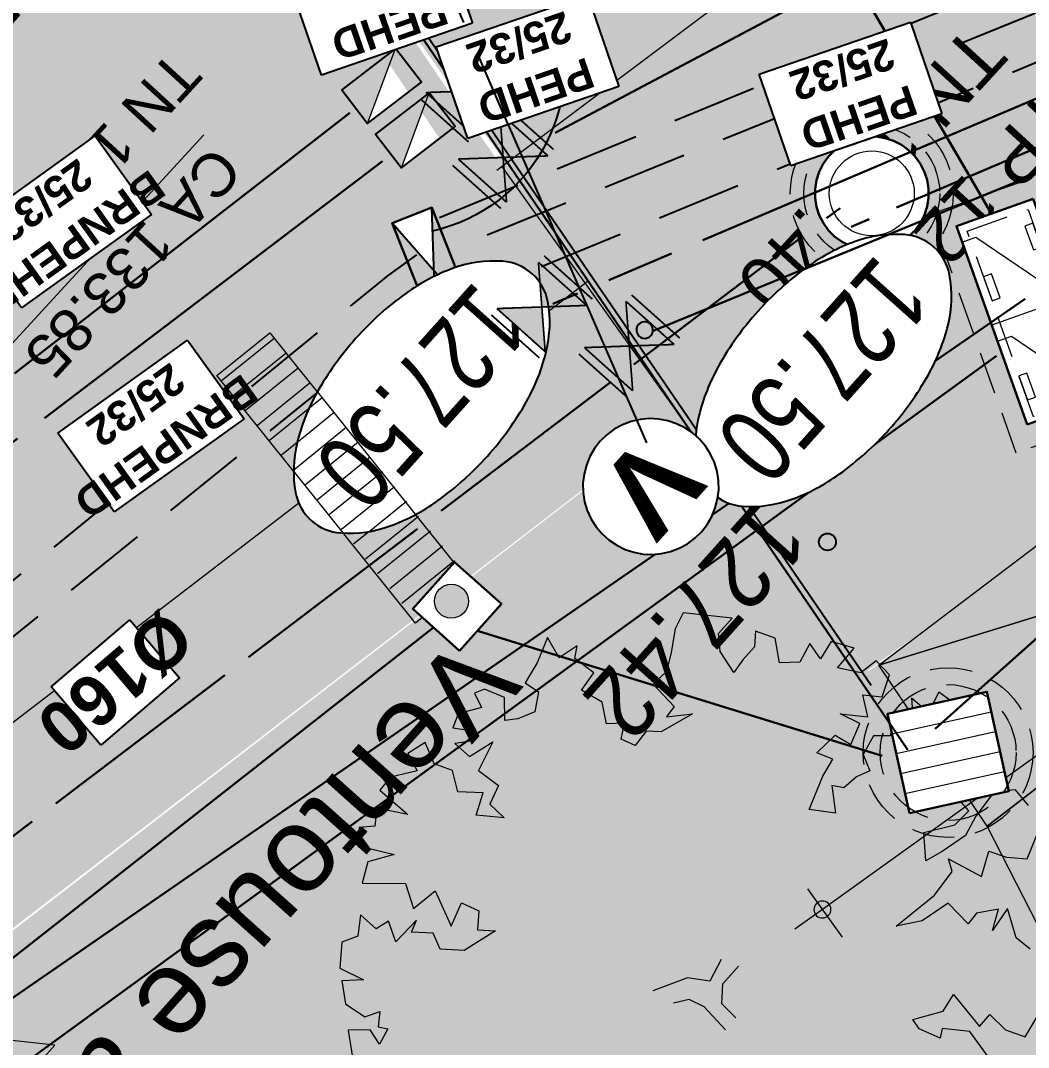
# Model space of a CAD drawing. Header units: metres. Extents: x -2858 to 512, y -1995 to 1252.
# Drawn here: x -428.68 to -422.74, y -165.99 to -159.94 of the extents above; entities that cross this region are included whole.
import ezdxf
from ezdxf.enums import TextEntityAlignment as Align
from ezdxf.lldxf.tags import DXFTag

# ---------------------------------------------------------------- set-up
doc = ezdxf.new("R2010")
doc.units = ezdxf.units.M
doc.header["$PDMODE"] = 33
doc.header["$PDSIZE"] = 0.1
for name, pattern in [('AEP-2', [3.9, 2.5, -0.2, 0.4, -0.2, 0.4, -0.2]), ('AEP-3', [3.3, 2.5, -0.2, 0.4, -0.2]), ('CACHE', [0.375, 0.25, -0.125]), ('CACHEX1', [0.375, 0.25, -0.125]), ('CACHEX2', [0.75, 0.5, -0.25]), ('EU-160', [1.425, 1.25, -0.175]), ('EU-200', [2.85, 2.5, -0.35])]:
    doc.linetypes.add(name, pattern=pattern)
doc.layers.add('03-HCH-15x30-0 à 10cm', color=7, linetype='Continuous', lineweight=0, true_color=0xb3ffff)
doc.layers.add('03-HCH-15x40-10cm', color=7, linetype='Continuous', lineweight=0, true_color=0xb196e4)
for name, color, linetype in [('04-NIV-COT', 1, 'Continuous'), ('06-EU-TXT', 24, 'Continuous'), ('07-AEP-CFR', 94, 'Continuous'), ('07-AEP-RES', 94, 'AEP-2'), ('07-AEP-TXT', 94, 'Continuous'), ('0801 RES AEP EQUIPMT', 5, 'Continuous'), ('09-BT-4X35+TPC75', 1, 'CACHEX2'), ('09-BT-CFR', 1, 'Continuous'), ('09-BT-RES', 1, 'BT3X150'), ('Calque commun', 7, 'Continuous'), ('Calque14', 7, 'Continuous'), ('Calque15', 7, 'Continuous'), ('Textes', 7, 'Continuous')]:
    doc.layers.add(name, color=color, linetype=linetype)
for name, color, linetype, lineweight in [('04-NIV-MSQ', 255, 'Continuous', 0), ('05.1-EP-RGD', 5, 'Continuous', 30), ('05.1-EP-U300', 5, 'Continuous', 30), ('05.2-EP-400PVC', 5, 'Continuous', 30), ('05.2-EP-RGD', 5, 'Continuous', 30), ('06-EU-160PVC', 24, 'EU-160', 30), ('06-EU-200PVC', 24, 'EU-200', 30), ('06-EU-RGD', 24, 'Continuous', 30), ('07-AEP-BRT', 94, 'AEP-3', 30), ('11-TEL-PVC45X3', 6, 'Continuous', 30), ('11-TEL-RGD', 6, 'Continuous', 30)]:
    doc.layers.add(name, color=color, linetype=linetype, lineweight=lineweight)
for name, color, linetype, lineweight, plot in [('05.2-EP-PAR', 5, 'CACHE', 0, False), ('06-EU-PAR', 24, 'CACHE', 0, False), ('11-TEL-PAR', 6, 'CACHEX1', 0, False)]:
    doc.layers.add(name, color=color, linetype=linetype, lineweight=lineweight, plot=plot)
doc.styles.add('ARIAL', font='arial.ttf')
doc.styles.add('ARIAL GRAS', font='arialbd.ttf')
doc.styles.add('Arial12', font='arial.ttf', dxfattribs={"width": 0.9, "height": 0.41584})
doc.styles.add('Arial18', font='arial.ttf', dxfattribs={"height": 0.309252})
doc.styles.add('Arial19', font='arial.ttf', dxfattribs={"height": 0.471918})
doc.styles.add('Arial9', font='arial.ttf', dxfattribs={"height": 0.316674})
doc.linetypes.add('BT3X150', pattern='A,1.5,-0.05,[133,ltypeshp.shx,S=0.05,R=0,X=-0.05,Y=0],-0.05,1.5,-0.15,0.4,-0.15,0.4,-0.15', length=4.35)
tags = doc.linetypes.add('DOT2', pattern=[0.125, 0, -0.125]).pattern_tags.tags
tags[6:7] = [DXFTag(74, 4), DXFTag(75, 0), DXFTag(340, '0'), DXFTag(46, 1.0), DXFTag(50, 0.0), DXFTag(44, 0.0), DXFTag(45, 0.0)]
tags[4:5] = [DXFTag(74, 4), DXFTag(75, 0), DXFTag(340, '0'), DXFTag(46, 1.0), DXFTag(50, 0.0), DXFTag(44, 0.0), DXFTag(45, 0.0)]
tags = doc.linetypes.add('HIDDEN2', pattern=[0.1875, 0.125, -0.0625]).pattern_tags.tags
tags[6:7] = [DXFTag(74, 4), DXFTag(75, 0), DXFTag(340, '0'), DXFTag(46, 1.0), DXFTag(50, 0.0), DXFTag(44, 0.0), DXFTag(45, 0.0)]
tags[4:5] = [DXFTag(74, 4), DXFTag(75, 0), DXFTag(340, '0'), DXFTag(46, 1.0), DXFTag(50, 0.0), DXFTag(44, 0.0), DXFTag(45, 0.0)]

# ---------------------------------------------------------------- blocks, each defined once
blk = doc.blocks.new('EP-RAG800')
at = {"color": 255, "lineweight": 0}
blk.add_wipeout([(-0.3, 0.3), (0.3, 0.3), (0.3, -0.3), (-0.3, -0.3)], dxfattribs=at)
blk.add_lwpolyline([(-0.3, 0.3), (0.3, 0.3), (0.3, -0.3), (-0.3, -0.3)], close=True)
at = {"lineweight": 9, "flags": 128}
for points in [[(-0.18, 0.3), (-0.18, -0.3)], [(-0.06, 0.3), (-0.06, -0.3)], [(0.06, 0.3), (0.06, -0.3)], [(0.18, 0.3), (0.18, -0.3)]]:
    blk.add_lwpolyline(points, dxfattribs=at)
at = {"layer": '05.2-EP-PAR'}
for radius in [0.5, 0.4]:
    blk.add_circle((0, 0), radius, dxfattribs=at)
blk = doc.blocks.new('EU-RG800')
at = {"color": 255, "lineweight": 0}
blk.add_wipeout([(0, 0.335), (-0.0524, 0.3309), (-0.1035, 0.3186), (-0.1521, 0.2985), (-0.1969, 0.271), (-0.2369, 0.2369), (-0.271, 0.1969), (-0.2985, 0.1521), (-0.3186, 0.1035), (-0.3309, 0.0524), (-0.335, 0), (-0.3309, -0.0524), (-0.3186, -0.1035), (-0.2985, -0.1521), (-0.271, -0.1969), (-0.2369, -0.2369), (-0.1969, -0.271), (-0.1521, -0.2985), (-0.1035, -0.3186), (-0.0524, -0.3309), (0, -0.335), (0.0524, -0.3309), (0.1035, -0.3186), (0.1521, -0.2985), (0.1969, -0.271), (0.2369, -0.2369), (0.271, -0.1969), (0.2985, -0.1521), (0.3186, -0.1035), (0.3309, -0.0524), (0.335, 0), (0.3309, 0.0524), (0.3186, 0.1035), (0.2985, 0.1521), (0.271, 0.1969), (0.2369, 0.2369), (0.1969, 0.271), (0.1521, 0.2985), (0.1035, 0.3186), (0.0524, 0.3309)], dxfattribs=at)
at = {"flags": 128}
blk.add_lwpolyline([(-0.1969, -0.271), (-0.1521, -0.2985), (-0.1035, -0.3186), (-0.0524, -0.3309), (0, -0.335), (0.0524, -0.3309), (0.1035, -0.3186), (0.1521, -0.2985), (0.1969, -0.271), (0.2369, -0.2369), (0.271, -0.1969), (0.2985, -0.1521), (0.3186, -0.1035), (0.3309, -0.0524), (0.335, 0), (0.3309, 0.0524), (0.3186, 0.1035), (0.2985, 0.1521), (0.271, 0.1969), (0.2369, 0.2369), (0.1969, 0.271), (0.1521, 0.2985), (0.1035, 0.3186), (0.0524, 0.3309), (0, 0.335), (-0.0524, 0.3309), (-0.1035, 0.3186), (-0.1521, 0.2985), (-0.1969, 0.271), (-0.2369, 0.2369), (-0.271, 0.1969), (-0.2985, 0.1521), (-0.3186, 0.1035), (-0.3309, 0.0524), (-0.335, 0), (-0.3309, -0.0524), (-0.3186, -0.1035), (-0.2985, -0.1521), (-0.271, -0.1969), (-0.2369, -0.2369)], close=True, dxfattribs=at)
at = {"lineweight": 9}
blk.add_circle((0, 0), 0.25, dxfattribs=at)
at = {"layer": '06-EU-PAR'}
for radius in [0.48, 0.4]:
    blk.add_circle((0, 0), radius, dxfattribs=at)
blk = doc.blocks.new('BT-REMBT')
at = {"color": 255, "lineweight": 0}
blk.add_wipeout([(0.05, 0), (0.05, 0.1), (-0.05, 0.1), (-0.05, 0)], dxfattribs=at)
h = blk.add_hatch(color=256)
h.dxf.hatch_style = 1
h.paths.add_polyline_path([(0.05, 0), (0, 0.05), (-0.05, 0)])
h.paths.add_polyline_path([(0, 0.05), (0.05, 0.1), (-0.05, 0.1)])
for points in [[(-0.05, 0.1), (-0.05, 0), (0.05, 0), (0.05, 0.1)], [(0.05, 0.1), (0.05, 0), (-0.05, 0), (-0.05, 0.1)], [(0.05, 0), (0.05, 0.1), (-0.05, 0.1), (-0.05, 0)]]:
    blk.add_lwpolyline(points, close=True)
at = {"flags": 128}
for points in [[(0.05, 0.1), (-0.05, 0)], [(0.05, 0), (-0.05, 0.1)]]:
    blk.add_lwpolyline(points, dxfattribs=at)
blk = doc.blocks.new('COFFRET')
at = {"color": 255, "lineweight": 0}
blk.add_wipeout([(-0.05, 0), (0.05, 0), (0.05, 0.1), (-0.05, 0.1)], dxfattribs=at)
at = {"lineweight": 0}
h = blk.add_hatch(color=256, dxfattribs=at)
h.dxf.hatch_style = 1
h.paths.add_polyline_path([(0.05, 0.1), (-0.05, 0), (0.05, 0)])
blk.add_lwpolyline([(-0.05, 0), (0.05, 0), (0.05, 0.1), (-0.05, 0.1)], close=True)
at = {"lineweight": 0, "flags": 128}
blk.add_lwpolyline([(0.05, 0.1), (-0.05, 0)], dxfattribs=at)
blk = doc.blocks.new('AEP-TE-VANNE')
h = blk.add_hatch(color=83)
h.dxf.hatch_style = 1
h.paths.add_polyline_path([(-0.1831, -0.1907), (-0.1831, 0.1907), (0.1831, -0.1907), (0.1831, 0.1907)])
at = {"color": 83, "linetype": 'ByBlock', "lineweight": -2, "const_width": 0.01}
for points in [[(-0.2331, 0.1907), (-0.2331, -0.1907)], [(0.1831, -0.1907), (-0.1831, 0.1907)], [(-0.1831, -0.1907), (0.1831, 0.1907)], [(-0.1831, -0.1907), (-0.1831, 0.1907)], [(0.1831, -0.1907), (0.1831, 0.1907)], [(0.2331, 0.1907), (0.2331, -0.1907)]]:
    blk.add_lwpolyline(points, dxfattribs=at)
blk = doc.blocks.new('TEL-L2C')
at = {"color": 255}
blk.add_wipeout([(-0.62, 0.24), (0.62, 0.24), (0.62, -0.24), (-0.62, -0.24)], dxfattribs=at)
blk.add_lwpolyline([(-0.62, 0.24), (0.62, 0.24), (0.62, -0.24), (-0.62, -0.24)], close=True)
at = {"lineweight": 9, "flags": 128}
for points in [[(-0.52, -0.24), (-0.52, -0.1535), (-0.1, 0.1535), (-0.1, 0.24)], [(0, 0.24), (0, -0.24)], [(0.1, -0.24), (0.1, -0.1535), (0.52, 0.1535), (0.52, 0.24)]]:
    blk.add_lwpolyline(points, dxfattribs=at)
at = {"lineweight": 9}
for points in [[(-0.485, 0.19), (-0.485, 0.14), (-0.335, 0.14), (-0.335, 0.19)], [(0.135, 0.19), (0.135, 0.14), (0.285, 0.14), (0.285, 0.19)], [(-0.135, -0.19), (-0.135, -0.14), (-0.285, -0.14), (-0.285, -0.19)], [(0.485, -0.19), (0.485, -0.14), (0.335, -0.14), (0.335, -0.19)]]:
    blk.add_lwpolyline(points, close=True, dxfattribs=at)
at = {"layer": '11-TEL-PAR'}
for points in [[(-0.7375, 0.3575), (0.7575, 0.3575), (0.7575, -0.3575), (-0.7375, -0.3575)], [(-0.57, 0.19), (0.59, 0.19), (0.59, -0.19), (-0.57, -0.19)]]:
    blk.add_lwpolyline(points, close=True, dxfattribs=at)
blk = doc.blocks.new('NIV-HG')
h = blk.add_hatch(color=256)
edge = h.paths.add_edge_path()
edge.add_arc((0.1, -0.1), 0.0187, 180, 360)
edge.add_arc((0.1, -0.1), 0.0187, 0, 180)
blk.add_lwpolyline([(0.0812, -0.1, 1), (0.1187, -0.1, 1)], format="xyb", close=True)
at = {"layer": '04-NIV-MSQ', "flags": 128}
blk.add_lwpolyline([(0.175, -0.375), (0.1811, -0.3387), (0.1985, -0.3063), (0.2379, -0.2654), (0.2848, -0.2336), (0.3404, -0.2087), (0.3988, -0.1915), (0.4739, -0.1791), (0.55, -0.175), (0.6261, -0.1791), (0.7012, -0.1915), (0.7596, -0.2087), (0.8152, -0.2336), (0.8621, -0.2654), (0.9015, -0.3063), (0.9189, -0.3387), (0.925, -0.375), (0.9189, -0.4113), (0.9015, -0.4437), (0.8621, -0.4846), (0.8152, -0.5164), (0.7596, -0.5413), (0.7012, -0.5585), (0.6261, -0.5709), (0.55, -0.575), (0.4739, -0.5709), (0.3988, -0.5585), (0.3404, -0.5413), (0.2848, -0.5164), (0.2379, -0.4846), (0.1985, -0.4437), (0.1811, -0.4113)], close=True, dxfattribs=at)
blk.add_wipeout([(0.175, -0.375), (0.1811, -0.3387), (0.1985, -0.3063), (0.2379, -0.2654), (0.2848, -0.2336), (0.3404, -0.2087), (0.3988, -0.1915), (0.4739, -0.1791), (0.55, -0.175), (0.6261, -0.1791), (0.7012, -0.1915), (0.7596, -0.2087), (0.8152, -0.2336), (0.8621, -0.2654), (0.9015, -0.3063), (0.9189, -0.3387), (0.925, -0.375), (0.9189, -0.4113), (0.9015, -0.4437), (0.8621, -0.4846), (0.8152, -0.5164), (0.7596, -0.5413), (0.7012, -0.5585), (0.6261, -0.5709), (0.55, -0.575), (0.4739, -0.5709), (0.3988, -0.5585), (0.3404, -0.5413), (0.2848, -0.5164), (0.2379, -0.4846), (0.1985, -0.4437), (0.1811, -0.4113)]).dxf.layer = '04-NIV-MSQ'
blk.add_lwpolyline([(0.175, -0.375, 0.166601), (0.1985, -0.4437, 0.105514), (0.2848, -0.5164, 0.068239), (0.3988, -0.5585, 0.054409), (0.55, -0.575, 0.054409), (0.7012, -0.5585, 0.068239), (0.8152, -0.5164, 0.105514), (0.9015, -0.4437, 0.166601), (0.925, -0.375, 0.166601), (0.9015, -0.3063, 0.105514), (0.8152, -0.2336, 0.068239), (0.7012, -0.1915, 0.054409), (0.55, -0.175, 0.054409), (0.3988, -0.1915, 0.068239), (0.2848, -0.2336, 0.105514), (0.1985, -0.3063, 0.166601)], format="xyb", close=True)
at = {"style": 'ARIAL', "width": 0.75}
blk.add_attdef('COTE', text='', height=0.175, dxfattribs=at).set_placement((0.55, -0.375), align=Align.MIDDLE_CENTER)
blk = doc.blocks.new('PointTopo_SPE')
at = {"layer": 'Calque commun', "color": 1, "linetype": 'ByBlock', "lineweight": -2}
blk.add_point((0, 0), dxfattribs=at)
blk = doc.blocks.new('geometrebondepartleger')
at = {"layer": 'Calque14', "color": 0, "linetype": 'ByBlock', "lineweight": -2}
blk.add_blockref('PointTopo_SPE', (121.9932, 131.0139, 206.4174), dxfattribs=at)
at = {"layer": 'Calque15', "color": 1, "linetype": 'ByBlock', "lineweight": -2, "style": 'Arial12', "width": 0.9}
for s, p in [('127.42', (122.0532, 130.9539, 206.4174)), ('127.22', (122.2426, 125.4033, 206.2247))]:
    blk.add_text(s, height=0.41584, dxfattribs=at).set_placement(p, align=Align.TOP_LEFT)
blk = doc.blocks.new('arb5')
at = {"layer": 'Calque commun', "color": 0, "linetype": 'ByBlock', "lineweight": -2}
for p, q in [((0.3053, 0.998), (0.2627, 0.9893)), ((0.3177, 0.9683), (0.3053, 0.998)), ((0.3682, 0.9845), (0.3568, 0.9295)), ((0.3166, 0.9348), (0.3177, 0.9683)), ((0.3411, 0.9355), (0.3166, 0.9348)), ((0.3318, 0.8725), (0.3411, 0.9355)), ((0.3568, 0.9295), (0.3821, 0.8949)), ((0.2001, 0.9121), (0.2019, 0.8845)), ((0.3821, 0.8949), (0.3951, 0.9027)), ((0.3951, 0.9027), (0.4067, 0.8691)), ((0.2019, 0.8845), (0.1776, 0.8442)), ((0.3614, 0.8782), (0.3318, 0.8725)), ((0.4026, 0.8522), (0.3614, 0.8782)), ((0.4067, 0.8691), (0.4026, 0.8522)), ((0.1776, 0.8442), (0.2182, 0.8498)), ((0.2182, 0.8498), (0.1877, 0.8343)), ((0.1877, 0.8343), (0.2151, 0.8135)), ((0.1005, 0.8144), (0.0531, 0.7971)), ((0.12, 0.7895), (0.1005, 0.8144)), ((0.2151, 0.8135), (0.2357, 0.8153)), ((0.2357, 0.8153), (0.2333, 0.7708)), ((0.1317, 0.7629), (0.12, 0.7895)), ((0.1684, 0.7812), (0.1317, 0.7629)), ((0.1826, 0.7251), (0.1684, 0.7812)), ((0.2333, 0.7708), (0.2805, 0.7598)), ((0.0382, 0.7606), (0.034, 0.7291)), ((0.2382, 0.7472), (0.1929, 0.7427)), ((0.3139, 0.7358), (0.2382, 0.7472)), ((0.2805, 0.7598), (0.3139, 0.7358)), ((0.1929, 0.7427), (0.1826, 0.7251)), ((0.034, 0.7291), (0.0583, 0.7072)), ((0.1056, 0.7119), (0.1383, 0.7204)), ((0.1383, 0.7204), (0.1805, 0.7102)), ((0.0583, 0.7072), (0.1056, 0.7119)), ((0.1066, 0.6981), (0.1033, 0.6655)), ((0.137, 0.6967), (0.1066, 0.6981)), ((0.2083, 0.7012), (0.1782, 0.6699)), ((0.1805, 0.7102), (0.2083, 0.7012)), ((0.1782, 0.6699), (0.137, 0.6967)), ((0.075, 0.6815), (0.0905, 0.6538)), ((0.1033, 0.6655), (0.075, 0.6815)), ((0.0058, 0.6516), (0.0312, 0.6306)), ((0.044, 0.6493), (0.0058, 0.6516)), ((0.058, 0.6658), (0.044, 0.6493)), ((0.0905, 0.6538), (0.058, 0.6658)), ((0.5851, 0.6489), (0.584, 0.6182)), ((0.6099, 0.6496), (0.6055, 0.6015)), ((0.0312, 0.6306), (0.0034, 0.6052)), ((0.0034, 0.6052), (0.019, 0.5854)), ((0.584, 0.6182), (0.5602, 0.5987)), ((0.5602, 0.5987), (0.5236, 0.5982)), ((0.6055, 0.6015), (0.6132, 0.5766)), ((0.019, 0.5854), (0, 0.565)), ((0.5344, 0.5714), (0.5707, 0.5809)), ((0.5707, 0.5809), (0.5902, 0.5523)), ((0.6132, 0.5766), (0.6337, 0.5627)), ((0, 0.565), (0.0029, 0.5402)), ((0.0029, 0.5402), (0.0365, 0.5498)), ((0.0365, 0.5498), (0.0382, 0.5151)), ((0.0382, 0.5151), (0.062, 0.5408)), ((0.062, 0.5408), (0.0756, 0.5159)), ((0.1525, 0.5193), (0.1645, 0.5439)), ((0.1645, 0.5439), (0.1853, 0.5348)), ((0.2206, 0.5156), (0.2484, 0.5492)), ((0.2484, 0.5492), (0.2718, 0.5152)), ((0.5902, 0.5523), (0.6138, 0.5403)), ((0.6138, 0.5403), (0.6412, 0.5263)), ((0.0756, 0.5159), (0.1033, 0.5306)), ((0.1033, 0.5306), (0.1209, 0.5116)), ((0.1853, 0.5348), (0.2109, 0.5317)), ((0.2109, 0.5317), (0.2206, 0.5156)), ((0.1209, 0.5116), (0.1525, 0.5193)), ((0.2718, 0.5152), (0.2193, 0.4959)), ((0.1543, 0.4945), (0.1207, 0.4829)), ((0.1599, 0.4668), (0.1543, 0.4945)), ((0.2193, 0.4959), (0.1897, 0.4894)), ((0.0674, 0.4805), (0.0347, 0.4659)), ((0.085, 0.4567), (0.0674, 0.4805)), ((0.1049, 0.485), (0.085, 0.4567)), ((0.1303, 0.4505), (0.1049, 0.485)), ((0.1207, 0.4829), (0.1303, 0.4505)), ((0.1897, 0.4894), (0.1993, 0.4646)), ((0.0347, 0.4659), (0.0325, 0.4363)), ((0.1993, 0.4646), (0.1599, 0.4668)), ((0.0325, 0.4363), (0.062, 0.4313)), ((0.062, 0.4313), (0.0806, 0.3996)), ((0.0806, 0.3996), (0.0412, 0.398)), ((0.0412, 0.398), (0.0575, 0.3652)), ((0.0575, 0.3652), (0.0882, 0.3709)), ((0.0882, 0.3709), (0.0821, 0.3425)), ((0.0821, 0.3425), (0.1137, 0.351)), ((0.1137, 0.351), (0.136, 0.3283)), ((0.136, 0.3283), (0.1121, 0.2978)), ((0.1121, 0.2978), (0.1248, 0.2681)), ((0.1703, 0.2835), (0.194, 0.2864)), ((0.194, 0.2864), (0.1849, 0.249)), ((0.1248, 0.2681), (0.1435, 0.2829)), ((0.1435, 0.2829), (0.1703, 0.2835)), ((0.2846, 0.2826), (0.3376, 0.2655)), ((0.315, 0.2559), (0.2846, 0.2826)), ((0.737, 0.2848), (0.792, 0.2698)), ((0.7545, 0.263), (0.737, 0.2848)), ((0.792, 0.2698), (0.8154, 0.2409)), ((0.9606, 0.2645), (0.9871, 0.271)), ((0.9871, 0.271), (0.9802, 0.2454)), ((0.2918, 0.2068), (0.2953, 0.2541)), ((0.2953, 0.2541), (0.315, 0.2559)), ((0.3376, 0.2655), (0.3524, 0.2477)), ((0.7316, 0.2446), (0.7545, 0.263)), ((0.9684, 0.2514), (0.9606, 0.2645)), ((1.0036, 0.2208), (1.0303, 0.254)), ((0.1849, 0.249), (0.1659, 0.2284)), ((0.3524, 0.2477), (0.38, 0.2503)), ((0.38, 0.2503), (0.3877, 0.2277)), ((0.7404, 0.217), (0.7316, 0.2446)), ((0.8154, 0.2409), (0.8045, 0.2164)), ((0.9494, 0.237), (0.9684, 0.2514)), ((0.9802, 0.2454), (1.0036, 0.2208)), ((0.1659, 0.2284), (0.1344, 0.2278)), ((0.1344, 0.2278), (0.1792, 0.1663)), ((0.3877, 0.2277), (0.3659, 0.2149)), ((0.7779, 0.2293), (0.7404, 0.217)), ((0.7547, 0.1743), (0.7779, 0.2293)), ((0.971, 0.2258), (0.9494, 0.237)), ((0.9766, 0.1903), (0.971, 0.2258)), ((0.2366, 0.1943), (0.2634, 0.209)), ((0.2634, 0.209), (0.2918, 0.2068)), ((0.3659, 0.2149), (0.3855, 0.1951)), ((0.8045, 0.2164), (0.826, 0.1907)), ((0.206, 0.174), (0.2366, 0.1943)), ((0.3855, 0.1951), (0.3656, 0.1676)), ((0.826, 0.1907), (0.8071, 0.1838)), ((0.9539, 0.162), (0.9766, 0.1903)), ((0.5988, 0.146), (0.599, 0.1767)), ((0.599, 0.1767), (0.6255, 0.1419)), ((0.8071, 0.1838), (0.8535, 0.1826)), ((0.8535, 0.1826), (0.8375, 0.1531)), ((0.9304, 0.1859), (0.9539, 0.162)), ((0.9419, 0.1464), (0.9304, 0.1859)), ((0.1792, 0.1663), (0.206, 0.174)), ((0.3656, 0.1676), (0.3732, 0.1313)), ((0.7971, 0.1681), (0.7547, 0.1743)), ((0.7771, 0.1328), (0.7971, 0.1681)), ((0.5683, 0.1364), (0.5988, 0.146)), ((0.8375, 0.1531), (0.8592, 0.147)), ((0.8592, 0.147), (0.8597, 0.1144)), ((0.9102, 0.1219), (0.9419, 0.1464)), ((0.3732, 0.1313), (0.3405, 0.1276)), ((0.3405, 0.1276), (0.3441, 0.091)), ((0.5719, 0.0981), (0.5683, 0.1364)), ((0.6255, 0.1419), (0.5927, 0.1264)), ((0.8221, 0.0832), (0.7771, 0.1328)), ((0.8597, 0.1144), (0.8866, 0.1339)), ((0.8866, 0.1339), (0.9102, 0.1219)), ((0.5927, 0.1264), (0.6181, 0.0966)), ((0.4201, 0.0844), (0.4467, 0.1011)), ((0.4467, 0.1011), (0.4722, 0.0891)), ((0.5245, 0.0847), (0.5719, 0.0981)), ((0.6181, 0.0966), (0.5993, 0.0683)), ((0.3441, 0.091), (0.3274, 0.0804)), ((0.3274, 0.0804), (0.3597, 0.0722)), ((0.4238, 0.0599), (0.4201, 0.0844)), ((0.4722, 0.0891), (0.4878, 0.076)), ((0.5658, 0.0734), (0.5245, 0.0847)), ((0.7559, 0.0896), (0.7915, 0.0676)), ((0.7842, 0.0381), (0.7559, 0.0896)), ((0.7915, 0.0676), (0.8221, 0.0832)), ((0.3597, 0.0722), (0.3488, 0.0377)), ((0.4878, 0.076), (0.462, 0.0517)), ((0.5664, 0.043), (0.5658, 0.0734)), ((0.5993, 0.0683), (0.6109, 0.0407)), ((0.6958, 0.0636), (0.7211, 0.022)), ((0.6973, 0.0065), (0.6958, 0.0636)), ((0.3488, 0.0377), (0.3883, 0.0523)), ((0.3883, 0.0523), (0.4238, 0.0599)), ((0.462, 0.0517), (0.4736, 0.0201)), ((0.5369, 0.0441), (0.5468, 0.0589)), ((0.5468, 0.0589), (0.5664, 0.043)), ((0.4885, 0.0129), (0.4974, 0.0357)), ((0.4974, 0.0357), (0.5287, 0.0157)), ((0.5505, 0.0243), (0.5369, 0.0441)), ((0.6109, 0.0407), (0.5957, 0.0081)), ((0.7211, 0.022), (0.7437, 0.0385)), ((0.7437, 0.0385), (0.7616, 0.0217)), ((0.7616, 0.0217), (0.7842, 0.0381)), ((0.4736, 0.0201), (0.4885, 0.0129)), ((0.5287, 0.0157), (0.5505, 0.0243)), ((0.6263, 0), (0.6364, 0.0286)), ((0.6364, 0.0286), (0.6717, 0.0047)), ((0.5957, 0.0081), (0.6263, 0)), ((0.6717, 0.0047), (0.6973, 0.0065))]:
    blk.add_line(p, q, dxfattribs=at)
blk = doc.blocks.new('new63')
at = {"layer": 'Calque commun', "color": 1, "linetype": 'Continuous', "lineweight": 9}
blk.add_arc((0, 0), 0.5, 0, 359.99941, dxfattribs=at)
blk = doc.blocks.new('new64')
at = {"layer": 'Calque commun', "color": 1, "linetype": 'Continuous', "lineweight": 9}
blk.add_arc((0, 0), 0.5, 0, 359.99941, dxfattribs=at)
blk = doc.blocks.new('DimLine4375')
at = {"layer": 'Calque commun', "color": 1, "linetype": 'Continuous', "lineweight": 9}
for p, q in [((48.2012, 116.3288), (48.1325, 115.9856)), ((48.1718, 116.1817), (47.9757, 116.221)), ((48.1718, 116.1817), (51.1144, 115.5927)), ((51.1439, 115.7398), (51.0752, 115.3966)), ((51.1144, 115.5927), (51.3106, 115.5535))]:
    blk.add_line(p, q, dxfattribs=at)
at = {"layer": 'Calque commun', "color": 1, "linetype": 'Continuous', "lineweight": 9, "xscale": 0.1000000029599271, "yscale": 0.1000000029599271, "zscale": 0.1000000029599271, "rotation": 348.6805716539651}
for name, p in [('new63', (48.1718, 116.1817)), ('new64', (51.1144, 115.5927))]:
    blk.add_blockref(name, p, dxfattribs=at)
at = {"layer": 'Calque commun', "color": 1, "linetype": 'Continuous', "lineweight": 9, "style": 'Arial18'}
blk.add_text('300', height=0.30925, rotation=348.68058, dxfattribs=at).set_placement((49.6451, 115.897), align=Align.BOTTOM_CENTER)
blk = doc.blocks.new('_12-3')
at = {"layer": 'Calque commun', "color": 1, "linetype": 'HIDDEN2', "lineweight": 18}
mesh = blk.add_polyface(dxfattribs=at)
corners = [(7.1681, 6.5577), (13.8319, 6.5577), (5.8618, 5.1707), (4.5459, 4.2324), (16.4541, 4.2324), (0, 0), (8.7867, 10.0215), (12.5128, 9.0054), (8.4872, 9.0054), (15.1382, 5.1707), (8.9343, 10.8577), (9, 12), (12.0697, 10.882), (1.5732, 3.1031), (2.9527, 3.4981), (18.0473, 3.4981), (19.7874, 3.0867), (21, 0), (7.9717, 7.8224), (13.0283, 7.8224), (0, 3), (12, 12), (21, 3)]
mesh.append_faces([[corners[k] for k in face] for face in [(0, 1, 2), (6, 7, 8), (1, 18, 19), (15, 17, 4), (3, 5, 14)]], dxfattribs={"vtx0": -1, "vtx1": -1, "color": 1})
mesh.append_faces([[corners[k] for k in face] for face in [(3, 4, 5)]], dxfattribs={"vtx0": -1, "vtx1": -1, "vtx2": -1, "color": 1})
mesh.append_faces([[corners[k] for k in face] for face in [(6, 12, 7), (8, 7, 19), (4, 17, 5)]], dxfattribs={"vtx0": -1, "vtx2": -1, "color": 1})
mesh.append_faces([[corners[k] for k in face] for face in [(20, 13, 5), (21, 12, 11), (22, 17, 16)]], dxfattribs={"vtx1": -1, "color": 1})
mesh.append_faces([[corners[k] for k in face] for face in [(1, 9, 2), (10, 11, 12), (13, 14, 5), (15, 16, 17), (18, 8, 19), (0, 18, 1), (9, 4, 2), (3, 2, 4), (6, 10, 12)]], dxfattribs={"vtx1": -1, "vtx2": -1, "color": 1})
blk = doc.blocks.new('new357')
at = {"layer": 'Calque commun', "color": 1, "linetype": 'Continuous', "lineweight": 9}
blk.add_arc((0, 0), 0.5, 0, 359.99941, dxfattribs=at)
blk = doc.blocks.new('new358')
at = {"layer": 'Calque commun', "color": 1, "linetype": 'Continuous', "lineweight": 9}
blk.add_arc((0, 0), 0.5, 0, 359.99941, dxfattribs=at)
blk = doc.blocks.new('DimLine11368')
at = {"layer": 'Calque commun', "color": 1, "linetype": 'Continuous', "lineweight": 9}
for p, q in [((48.4712, 122.0492), (48.5469, 122.3909)), ((48.5037, 122.1956), (48.3084, 122.2389)), ((48.5037, 122.1956), (53.3948, 121.1121)), ((53.3623, 120.9657), (53.438, 121.3074)), ((53.3948, 121.1121), (53.59, 121.0688))]:
    blk.add_line(p, q, dxfattribs=at)
at = {"layer": 'Calque commun', "color": 1, "linetype": 'Continuous', "lineweight": 9, "xscale": 0.1000000047128498, "yscale": 0.1000000047128498, "zscale": 0.1000000047128498, "rotation": 347.5089414621999}
for name, p in [('new357', (48.5037, 122.1956)), ('new358', (53.3948, 121.1121))]:
    blk.add_blockref(name, p, dxfattribs=at)
at = {"layer": 'Calque commun', "color": 1, "linetype": 'Continuous', "lineweight": 9, "style": 'Arial19'}
blk.add_text('501', height=0.30925, rotation=347.50895, dxfattribs=at).set_placement((50.9514, 121.6636), align=Align.BOTTOM_CENTER)
blk = doc.blocks.new('EP-PDC')
at = {"color": 255, "lineweight": 0}
blk.add_wipeout([(0.185, 0.185), (-0.185, 0.185), (-0.185, -0.185), (0.185, -0.185)], dxfattribs=at)
at = {"lineweight": 0}
h = blk.add_hatch(color=256, dxfattribs=at)
h.dxf.hatch_style = 1
edge = h.paths.add_edge_path()
edge.add_arc((0, -0.045), 0.1, 0, 360)
blk.add_lwpolyline([(0.185, 0.185), (-0.185, 0.185), (-0.185, -0.185), (0.185, -0.185)], close=True)
blk.add_circle((0, -0.045), 0.1, dxfattribs=at)
blk = doc.blocks.new('TXT-REPERE')
at = {"color": 254, "lineweight": 0, "true_color": 0xffffc1}
blk.add_wipeout([(0, 0.4), (-0.0545, 0.3963), (-0.1079, 0.3852), (-0.1594, 0.3669), (-0.2078, 0.3418), (-0.2524, 0.3103), (-0.2923, 0.273), (-0.3268, 0.2307), (-0.3552, 0.184), (-0.3769, 0.134), (-0.3916, 0.0814), (-0.3991, 0.0273), (-0.3991, -0.0273), (-0.3916, -0.0814), (-0.3769, -0.134), (-0.3552, -0.184), (-0.3268, -0.2307), (-0.2923, -0.273), (-0.2524, -0.3103), (-0.2078, -0.3418), (-0.1594, -0.3669), (-0.1079, -0.3852), (-0.0545, -0.3963), (0, -0.4), (0.0545, -0.3963), (0.1079, -0.3852), (0.1594, -0.3669), (0.2078, -0.3418), (0.2524, -0.3103), (0.2923, -0.273), (0.3268, -0.2307), (0.3552, -0.184), (0.3769, -0.134), (0.3916, -0.0814), (0.3991, -0.0273), (0.3991, 0.0273), (0.3916, 0.0814), (0.3769, 0.134), (0.3552, 0.184), (0.3268, 0.2307), (0.2923, 0.273), (0.2524, 0.3103), (0.2078, 0.3418), (0.1594, 0.3669), (0.1079, 0.3852), (0.0545, 0.3963)], dxfattribs=at)
at = {"color": 254, "true_color": 0xffffc1, "flags": 128}
blk.add_lwpolyline([(0, 0.4), (-0.0545, 0.3963), (-0.1079, 0.3852), (-0.1594, 0.3669), (-0.2078, 0.3418), (-0.2524, 0.3103), (-0.2923, 0.273), (-0.3268, 0.2307), (-0.3552, 0.184), (-0.3769, 0.134), (-0.3916, 0.0814), (-0.3991, 0.0273), (-0.3991, -0.0273), (-0.3916, -0.0814), (-0.3769, -0.134), (-0.3552, -0.184), (-0.3268, -0.2307), (-0.2923, -0.273), (-0.2524, -0.3103), (-0.2078, -0.3418), (-0.1594, -0.3669), (-0.1079, -0.3852), (-0.0545, -0.3963), (0, -0.4), (0.0545, -0.3963), (0.1079, -0.3852), (0.1594, -0.3669), (0.2078, -0.3418), (0.2524, -0.3103), (0.2923, -0.273), (0.3268, -0.2307), (0.3552, -0.184), (0.3769, -0.134), (0.3916, -0.0814), (0.3991, -0.0273), (0.3991, 0.0273), (0.3916, 0.0814), (0.3769, 0.134), (0.3552, 0.184), (0.3268, 0.2307), (0.2923, 0.273), (0.2524, 0.3103), (0.2078, 0.3418), (0.1594, 0.3669), (0.1079, 0.3852), (0.0545, 0.3963)], close=True, dxfattribs=at)
at = {"color": 254, "true_color": 0xffffc1, "style": 'ARIAL GRAS'}
blk.add_attdef('X', text='', height=0.5, rotation=360, dxfattribs=at).set_placement((0, 0), align=Align.MIDDLE_CENTER)

msp = doc.modelspace()

# ---------------------------------------------------------------- hatches: boundary and pattern name
at = {"layer": 'Calque commun', "linetype": 'HIDDEN2', "lineweight": 9}
h = msp.add_hatch(color=41, dxfattribs=at)
h.paths.add_polyline_path([(-408.9105, -62.4795), (-409.7596, -58.1117), (-409.7893, -58.1171)])
h.paths.add_polyline_path([(-450.7786, -119.3146), (-449.6678, -120.7639), (-448.757, -120.0594), (-448.7772, -120.0997), (-448.7438, -120.0753), (-448.2528, -120.7086), (-451.897, -123.4838), (-452.4958, -122.6849), (-452.5534, -122.7298), (-451.897, -123.4838), (-455.8276, -126.5781), (-460.1355, -129.9122), (-460.7697, -129.0492), (-460.3033, -128.6879), (-461.2551, -127.4332), (-464.3896, -129.8379), (-464.3903, -129.8454), (-463.2564, -131.3016), (-463.2285, -131.3057), (-463.245, -131.3161), (-461.0184, -134.1755), (-460.2371, -133.5702), (-458.396, -132.1437), (-459.0265, -131.33), (-447.9265, -122.7163), (-449.1388, -123.6691), (-449.8682, -125.5974), (-449.2358, -126.6085), (-448.2443, -127.6064), (-447.3508, -128.3646), (-446.4602, -128.8598), (-445.5546, -129.3492), (-443.9465, -129.7845), (-442.9373, -129.852), (-442.1207, -129.8745), (-440.6198, -129.7329), (-440.2381, -128.887), (-438.7155, -129.5126), (-436.659, -125.0954), (-433.5778, -144.4986), (-433.561, -144.4758), (-431.9654, -150.2619), (-431.4121, -152.1974), (-431.817, -152.5063), (-433.5131, -150.408), (-433.8755, -149.9663), (-433.8693, -149.9672), (-437.1613, -145.8945), (-441.7526, -149.4365), (-442.5822, -148.3623), (-444.0089, -149.4549), (-444.5139, -149.848), (-446.2901, -151.167), (-446.2901, -151.167), (-446.29, -151.1669), (-446.2915, -151.1653), (-447.2338, -149.9017), (-442.0165, -145.8595), (-441.0742, -147.123), (-441.0031, -147.0679), (-440.9816, -147.1108), (-444.008, -149.456), (-442.0581, -151.9926), (-438.1341, -148.9528), (-437.4495, -148.3951), (-432.3548, -154.8476), (-430.5497, -153.7774), (-429.6771, -155.3757), (-425.8249, -160.7768), (-438.4842, -170.4805), (-439.1888, -169.5676), (-434.6381, -166.0413), (-435.5592, -164.7617), (-439.8989, -168.0247), (-439.6882, -168.2993), (-440.4257, -168.865), (-440.6418, -168.5833), (-441.5879, -169.2946), (-440.6217, -170.6006), (-440.6378, -170.5764), (-439.8972, -171.5378), (-438.7099, -173.0961), (-440.3145, -174.3179), (-438.6943, -173.1167), (-440.3065, -174.3305), (-436.8272, -178.7864), (-436.8248, -178.784), (-436.826, -178.7865), (-435.5957, -178.8113), (-434.3231, -178.6786), (-432.7245, -178.3249), (-432.0744, -177.9386), (-431.2308, -177.4403), (-432.855, -175.4027), (-431.7706, -174.5384), (-434.2333, -171.4489), (-436.4045, -173.1453), (-437.1957, -172.0687), (-437.2573, -171.99), (-437.3386, -171.9231), (-424.7964, -162.2687), (-423.6714, -163.7983), (-423.7595, -163.8226), (-421.2979, -162.0738), (-421.2978, -162.0701), (-420.4488, -161.474), (-412.4056, -155.5822), (-410.7392, -154.308), (-411.1027, -153.1116), (-411.5596, -151.5921), (-417.8543, -153.576), (-417.0487, -156.3556), (-417.0487, -156.3555), (-417.1326, -155.9674), (-416.9296, -156.6648), (-422.3, -160.5988), (-427.2247, -153.6479), (-427.2085, -153.6369), (-428.725, -150.7554), (-429.3845, -148.3877), (-429.726, -147.1616), (-430.9017, -142.1858), (-432.9877, -129.2655), (-433.7175, -123.7908), (-434.6361, -121.1917), (-436.6055, -116.0031), (-437.3403, -114.3471), (-437.9297, -113.0189), (-440.2323, -104.5178), (-440.1717, -101.7714), (-439.085, -99.2605), (-437.511, -97.5025), (-425.8354, -88.2352), (-425.7416, -88.1732), (-421.5081, -85.7174), (-421.4923, -85.7918), (-421.0181, -87.6487), (-419.82, -87.0265), (-419.9897, -86.3571), (-401.778, -82.1186), (-402.1032, -80.7693), (-415.8972, -84.0425), (-416.666, -80.9278), (-418.8787, -81.5052), (-418.8493, -81.4551), (-418.8788, -81.4627), (-419.37, -79.1746), (-417.2204, -78.6934), (-417.21, -78.7357), (-417.21, -78.7357), (-417.2012, -78.7198), (-417.2131, -78.6886), (-417.1793, -78.6804), (-417.1567, -78.6397), (-417.1974, -78.6489), (-417.5783, -77.1677), (-421.6408, -78.0714), (-420.6899, -82.0267), (-420.6591, -81.9767), (-420.6296, -82.0921), (-422.661, -82.9373), (-424.2923, -83.6882), (-425.2809, -84.2428), (-427.2525, -85.7232), (-427.2525, -85.7232), (-427.2575, -85.7151), (-440.1812, -95.6952), (-442.2129, -98.0964), (-443.3375, -101.2613), (-443.2278, -105.2285), (-445.793, -104.2298), (-449.3902, -101.2078), (-449.4595, -101.1182), (-450.4102, -102.0196), (-450.4102, -102.0197), (-450.3342, -102.1122), (-446.4981, -105.3503), (-443.6994, -106.4399), (-442.9075, -106.6618), (-441.1065, -113.2562), (-438.1553, -120.3886), (-438.9187, -122.0804), (-445.7744, -119.0265), (-447.4172, -116.7458), (-448.2107, -117.3519), (-448.2493, -117.3959)])
h.paths.add_polyline_path([(-437.8925, -174.2954), (-437.8925, -174.2954), (-438.0143, -174.1367), (-436.5263, -172.9866), (-436.4045, -173.1453), (-437.7339, -174.1736), (-435.2932, -177.2808), (-434.1654, -176.4088), (-434.076, -176.3403), (-433.954, -176.4961), (-435.3212, -177.5739), (-435.4469, -177.4177), (-435.4506, -177.4042)], flags=16)
h.paths.add_polyline_path([(-436.671, -125.0201), (-436.6652, -125.0563), (-436.7163, -125.0003)], flags=16)
h.paths.add_polyline_path([(-444.6541, -123.6578), (-443.834, -121.8405), (-443.8011, -121.8553), (-443.7382, -121.7191), (-440.0248, -123.3699), (-440.0952, -123.5259), (-439.6509, -123.7198), (-439.6595, -123.7223), (-440.0952, -123.5259), (-440.9173, -125.3476), (-440.9173, -125.3476), (-441.7471, -127.1865), (-441.8017, -127.3041), (-445.5355, -125.61), (-445.3034, -125.1106)], flags=16)
h.paths.add_polyline_path([(-405.5887, -165.1444), (-405.5155, -165.2463), (-405.4356, -165.0989)])
at = {"layer": 'Calque commun', "linetype": 'Continuous', "lineweight": 9}
h = msp.add_hatch(color=71, dxfattribs=at)
h.paths.add_polyline_path([(-429.4017, -162.0719), (-429.2224, -162.2946), (-434.5052, -166.2666), (-434.6386, -166.0892), (-439.2062, -169.5932), (-438.5016, -170.5061), (-425.8423, -160.8024), (-429.6945, -155.4013), (-430.567, -153.8029), (-432.3722, -154.8731), (-437.4668, -148.4207), (-438.1515, -148.9783), (-438.0533, -149.1044), (-434.1623, -154.1086), (-434.9571, -154.7253)])
h.paths.add_polyline_path([(-430.1944, -159.9859), (-429.6286, -160.7234), (-429.6337, -160.7273), (-429.068, -161.4648), (-429.5234, -161.8142), (-430.0892, -161.0767), (-430.0841, -161.0728), (-430.6498, -160.3353)], flags=16)
h.paths.add_polyline_path([(-431.8715, -152.4555), (-431.4295, -152.223), (-431.9812, -150.2928), (-433.8928, -149.9918)])
msp.add_hatch(color=43, dxfattribs=at).paths.add_polyline_path([(-422.207, -167.9668), (-421.8733, -168.8617), (-422.0862, -170.6413), (-430.8537, -177.2176), (-432.7175, -178.3184), (-435.4733, -178.8029), (-436.826, -178.7865), (-432.192, -184.7199), (-430.8005, -184.1463), (-432.1522, -184.7708), (-432.1522, -184.7708), (-430.7575, -184.1273), (-430.6504, -184.08), (-430.6272, -184.0149), (-430.3574, -183.8429), (-430.3502, -183.8525), (-418.275, -174.723), (-414.2889, -171.7047), (-405.449, -165.0427), (-405.4699, -165.0148), (-405.3915, -165.0321), (-402.4692, -162.7757), (-400.5185, -161.3057), (-403.9201, -156.7483), (-405.8724, -158.3551), (-405.8835, -158.3406), (-408.7823, -160.5947), (-408.7886, -160.5863), (-415.046, -165.3164), (-416.5347, -165.0414), (-418.4828, -164.2261), (-420.4488, -161.474), (-421.2865, -162.0621), (-421.3063, -162.0458), (-423.6257, -163.734), (-423.6257, -163.734), (-424.2561, -164.2137), (-424.5185, -164.3953), (-422.5153, -167.1011)])
h = msp.add_hatch(color=71, dxfattribs=at)
h.paths.add_polyline_path([(-435.1696, -177.4381), (-435.3212, -177.5739), (-433.9537, -176.4958), (-434.2035, -176.6903), (-434.2031, -176.6908)])
h.paths.add_polyline_path([(-436.8272, -178.7864), (-436.8259, -178.7864), (-436.8248, -178.784)])
h.paths.add_polyline_path([(-437.3367, -171.8812), (-436.523, -172.9841), (-434.2008, -171.1694), (-431.4881, -174.5713), (-432.6624, -175.4905), (-432.7381, -175.5494), (-431.243, -177.425), (-430.3729, -176.8569), (-428.9702, -175.8048), (-431.9675, -171.8275), (-431.9222, -171.838), (-428.9517, -175.7909), (-428.9463, -175.7868), (-431.9222, -171.838), (-425.2809, -166.8325), (-422.2934, -170.7967), (-422.0862, -170.6413), (-421.8733, -168.8617), (-422.6055, -166.9788), (-424.5185, -164.3953), (-424.2561, -164.2137), (-423.6846, -163.7818), (-424.7964, -162.2687), (-425.1102, -162.518), (-429.5869, -165.9717), (-432.7693, -168.3952), (-434.6627, -169.8221), (-435.2981, -170.3362)])

# ---------------------------------------------------------------- linework, layer by layer
at = {"layer": '06-EU-200PVC', "const_width": 0.2, "flags": 128}
msp.add_lwpolyline([(-393.9814, -85.4617), (-398.4783, -79.0203), (-407.9499, -81.6256), (-427.8643, -88.4407), (-442.1375, -102.7496), (-434.9025, -124.4102), (-431.9129, -142.7513), (-423.6461, -161.4963)], dxfattribs=at)
at = {"layer": 'Calque commun', "color": 52, "linetype": 'ByBlock', "lineweight": -2}
msp.add_line((-430.3401, -154.0954), (-423.6687, -163.8583), dxfattribs=at)
at = {"layer": 'Calque commun', "color": 7, "linetype": 'Continuous', "lineweight": 9}
for p, q in [((-425.8721, -160.8252), (-423.4095, -158.9784)), ((-427.5986, -160.6177), (-428.7707, -161.8966)), ((-424.7964, -162.2687), (-425.8421, -160.8027)), ((-425.3316, -161.477), (-437.9078, -171.1285))]:
    msp.add_line(p, q, dxfattribs=at)

# ---------------------------------------------------------------- block references
at = {"layer": '0801 RES AEP EQUIPMT', "rotation": 228.1617603435354}
msp.add_blockref('AEP-TE-VANNE', (-425.0922, -161.8615), dxfattribs=at)
at = {"layer": 'Calque commun', "color": 0, "linetype": 'ByBlock', "lineweight": -2}
for name, p, rotation in [('geometrebondepartleger', (-440.1616, 15.2632), 228.1617603435354), ('_12-3', (-423.5466, -178.7403), 37.16176008929367)]:
    msp.add_blockref(name, p, dxfattribs=dict(at, rotation=rotation))
at = {"layer": 'Calque commun', "color": 1, "linetype": 'Continuous', "lineweight": 9, "rotation": 228.1617603435354}
for name in ['DimLine4375', 'DimLine11368']:
    msp.add_blockref(name, (-478.5712, -44.6144), dxfattribs=at)
at = {"layer": 'Calque commun', "color": 64, "linetype": 'DOT2', "lineweight": 18, "xscale": 3.81469721371369, "yscale": 3.814696974833699, "zscale": 3.814697265625, "rotation": 227.4939527206938}
for p in [(-424.7813, -162.4999), (-428.7701, -165.0151)]:
    msp.add_blockref('arb5', p, dxfattribs=at)

# ---------------------------------------------------------------- texts
at = {"layer": 'Textes', "color": 5, "linetype": 'ByBlock', "lineweight": -2}
for s, height, style, p in [('TN 127.40', 0.31667, 'Arial9', (-423.1559, -159.8886)), ('TN 127.30', 0.25335, 'Arial18', (-427.8393, -160.0552)), ('TP 127.50', 0.31667, 'Arial9', (-422.7158, -160.2621)), ('CA 133.85', 0.25335, 'Arial18', (-427.5986, -160.6177))]:
    msp.add_text(s, height=height, rotation=227.49389, dxfattribs=dict(at, style=style)).set_placement(p, align=Align.BOTTOM_LEFT)

# ---------------------------------------------------------------- next in the draw order: block references
at = {"layer": '05.1-EP-RGD', "rotation": 102.490179170086}
msp.add_blockref('EP-RAG800', (-423.2146, -164.2561), dxfattribs=at)
at = {"layer": '06-EU-RGD', "rotation": 58.65190663240993}
msp.add_blockref('EU-RG800', (-423.6642, -160.9622), dxfattribs=at)

# ---------------------------------------------------------------- next in the draw order: linework, layer by layer
at = {"layer": '03-HCH-15x40-10cm', "const_width": 0.2, "flags": 128}
msp.add_lwpolyline([(-436.7, -178.8388), (-432.7426, -178.2811), (-428.8559, -175.8856), (-431.9774, -171.7629), (-425.3565, -166.8102), (-422.2464, -170.7248), (-421.8447, -168.8331), (-422.9602, -166.3337), (-424.5023, -164.4958), (-423.9255, -164.0216), (-423.8172, -163.9065)], dxfattribs=at)
at = {"layer": '05.2-EP-400PVC', "flags": 128}
for points in [[(-431.0117, -153.1508), (-423.4534, -164.2377), (-423.4534, -164.2377)], [(-436.8973, -171.8855), (-426.1894, -163.4772), (-423.6033, -164.276)]]:
    msp.add_lwpolyline(points, dxfattribs=at)
at = {"layer": '06-EU-160PVC', "flags": 128}
for points in [[(-407.4659, -152.8947), (-408.5304, -154.6535), (-423.7859, -161.1599)], [(-436.4882, -166.4057), (-433.589, -168.4462), (-423.8512, -161.049)]]:
    msp.add_lwpolyline(points, dxfattribs=at)
at = {"layer": '07-AEP-BRT', "flags": 128}
for points in [[(-423.4558, -159.5053), (-425.5282, -160.6051)], [(-422.3592, -160.2607), (-425.5433, -161.6137)]]:
    msp.add_lwpolyline(points, dxfattribs=at)
at = {"layer": '09-BT-4X35+TPC75', "flags": 128}
msp.add_lwpolyline([(-412.5528, -151.9265), (-411.9325, -153.9105, -0.431319), (-413.2172, -156.277), (-425.8829, -161.5078)], format="xyb", dxfattribs=at)

# ---------------------------------------------------------------- next in the draw order: block references
at = {"layer": '09-BT-CFR', "xscale": 6.999999999999998, "yscale": 2.500000000000001, "rotation": 291.6100087072052}
msp.add_blockref('BT-REMBT', (-426.3589, -161.4637), dxfattribs=at)

# ---------------------------------------------------------------- next in the draw order: linework, layer by layer
at = {"layer": '09-BT-4X35+TPC75', "flags": 128}
for points in [[(-416.8766, -153.2931), (-415.9064, -156.4115, -0.483361), (-416.5974, -157.433), (-426.118, -161.2845)], [(-417.2836, -156.0358), (-417.1871, -156.7186, -0.393243), (-417.8432, -157.6594), (-426.2834, -161.1364)], [(-433.1325, -165.3301), (-432.769, -165.8197, 0.455527), (-431.875, -165.8086), (-426.5139, -161.4472), (-426.3424, -161.3244)], [(-426.2347, -161.578), (-434.953, -168.5724, -0.449896), (-436.5566, -168.5137), (-438.1054, -166.7284)]]:
    msp.add_lwpolyline(points, format="xyb", dxfattribs=at)
at = {"layer": '09-BT-RES', "flags": 128}
msp.add_lwpolyline([(-430.5495, -145.53), (-431.0926, -146.0057, 0.359968), (-431.222, -146.8049), (-425.5551, -159.8183, -0.472499), (-426.2524, -161.184, 9.228493)], format="xyb", dxfattribs=at)

# ---------------------------------------------------------------- next in the draw order: block references
at = {"layer": '07-AEP-CFR', "xscale": 4, "yscale": 2.5, "rotation": 217.6049246388919}
msp.add_blockref('COFFRET', (-426.4285, -160.4923), dxfattribs=at)

# ---------------------------------------------------------------- next in the draw order: block references
msp.add_blockref('COFFRET', (-426.6273, -160.2313), dxfattribs=at)
at = {"layer": '0801 RES AEP EQUIPMT', "rotation": 228.1617603435354}
msp.add_blockref('AEP-TE-VANNE', (-425.8351, -160.7508), dxfattribs=at)

# ---------------------------------------------------------------- next in the draw order: linework, layer by layer
at = {"layer": '03-HCH-15x30-0 à 10cm', "const_width": 0.2, "flags": 128}
for points in [[(-422.337, -160.6278), (-426.4405, -154.5681), (-429.1824, -148.9596), (-429.8625, -147.3275)], [(-423.8518, -163.9396), (-430.141, -154.6587), (-431.5585, -152.5575)]]:
    msp.add_lwpolyline(points, dxfattribs=at)
at = {"layer": '11-TEL-PVC45X3', "flags": 128}
msp.add_lwpolyline([(-403.2519, -80.9342), (-427.9087, -88.9965), (-440.4918, -100.889), (-440.6833, -102.3488), (-440.6581, -105.864), (-434.0351, -125.505), (-434.0544, -125.9968), (-432.5852, -135.8367), (-429.9114, -149.1529), (-422.7254, -161.4832)], dxfattribs=at)

# ---------------------------------------------------------------- next in the draw order: block references
at = {"layer": '0801 RES AEP EQUIPMT', "rotation": 228.1617603435354}
msp.add_blockref('AEP-TE-VANNE', (-426.0251, -160.3589), dxfattribs=at)

# ---------------------------------------------------------------- next in the draw order: block references
at = {"layer": '11-TEL-RGD', "rotation": 289.6509206373045}
msp.add_blockref('TEL-L2C', (-422.7313, -161.6584), dxfattribs=at)

# ---------------------------------------------------------------- next in the draw order: texts
at = {"layer": '07-AEP-TXT', "insert": (-425.6921, -160.2138), "char_height": 0.18, "attachment_point": 5, "rotation": 198.99341, "style": 'ARIAL GRAS', "bg_fill": 19, "box_fill_scale": 1.25, "bg_fill_color": 256, "bg_fill_transparency": 0}
msp.add_mtext_dynamic_manual_height_columns('PEHD 25/32', width=0.851215, gutter_width=4.5, heights=[0], dxfattribs=at)

# ---------------------------------------------------------------- next in the draw order: linework, layer by layer
at = {"layer": '05.2-EP-400PVC', "flags": 128}
msp.add_lwpolyline([(-416.4754, -158.0323), (-423.2917, -164.1168)], dxfattribs=at)
at = {"layer": '11-TEL-PVC45X3', "flags": 128}
for points in [[(-430.2914, -164.1516), (-429.0159, -165.9007), (-422.7614, -161.5835)], [(-436.6638, -166.3991), (-434.0533, -170.0143), (-422.9298, -161.9199)]]:
    msp.add_lwpolyline(points, dxfattribs=at)

# ---------------------------------------------------------------- next in the draw order: texts
at = {"layer": '07-AEP-TXT', "insert": (-426.5532, -159.8414), "char_height": 0.18, "attachment_point": 5, "rotation": 198.99341, "style": 'ARIAL GRAS', "bg_fill": 19, "box_fill_scale": 1.25, "bg_fill_color": 256, "bg_fill_transparency": 0}
msp.add_mtext_dynamic_manual_height_columns('PEHD 25/32', width=0.851215, gutter_width=4.5, heights=[0], dxfattribs=at)

# ---------------------------------------------------------------- next in the draw order: block references
at = {"layer": '04-NIV-COT', "xscale": 2.600000000000001, "yscale": 2.600000000000001, "zscale": 2.600000000000001, "rotation": 228.1617603435354}
msp.add_blockref('NIV-HG', (-424.6345, -161.7474), dxfattribs=at).add_auto_attribs({'COTE': '127.50'})

# ---------------------------------------------------------------- next in the draw order: texts
at = {"layer": '06-EU-TXT', "insert": (-428.1244, -163.837), "char_height": 0.3, "attachment_point": 5, "rotation": 220.5041, "style": 'ARIAL GRAS', "bg_fill": 19, "box_fill_scale": 1.25, "bg_fill_color": 256, "bg_fill_transparency": 0}
msp.add_mtext_dynamic_manual_height_columns('%%C160', width=0.459396, gutter_width=7.5, heights=[0], dxfattribs=at)

# ---------------------------------------------------------------- next in the draw order: hatches: boundary and pattern name
at = {"layer": '05.1-EP-U300', "lineweight": 9}
h = msp.add_hatch(dxfattribs=at)
h.set_pattern_fill('BAT_NORM', color=256, scale=0.15, angle=125.79724)
h.set_pattern_definition([(38.959, (-339.65128, 57.11374), (-0.07073596, 0.08747956), [])])
h.paths.add_polyline_path([(-427.2093, -161.7833), (-426.0684, -163.1903), (-426.3794, -163.4419), (-427.5203, -162.0348)])

# ---------------------------------------------------------------- next in the draw order: linework, layer by layer
msp.add_lwpolyline([(-427.2093, -161.7833), (-426.0411, -163.2425), (-426.3522, -163.494), (-427.5203, -162.0348)], close=True, dxfattribs=at)
at = {"layer": '07-AEP-BRT', "color": 3, "flags": 128}
for points in [[(-426.7382, -160.4884), (-431.2754, -164.0162), (-431.578, -163.634)], [(-426.5455, -160.7728), (-434.9416, -167.1557), (-436.4458, -165.328)]]:
    msp.add_lwpolyline(points, dxfattribs=at)

# ---------------------------------------------------------------- next in the draw order: block references
at = {"layer": '04-NIV-COT', "xscale": 2.600000000000001, "yscale": 2.600000000000001, "zscale": 2.600000000000001, "rotation": 228.1617603435354}
msp.add_blockref('NIV-HG', (-422.2685, -161.59), dxfattribs=at).add_auto_attribs({'COTE': '127.50'})
at = {"layer": '0801 RES AEP EQUIPMT', "rotation": 228.1617603435354}
msp.add_blockref('AEP-TE-VANNE', (-425.6074, -161.6315), dxfattribs=at)

# ---------------------------------------------------------------- next in the draw order: block references
at = {"layer": '05.2-EP-RGD', "rotation": 228.1617603435354}
msp.add_blockref('EP-PDC', (-426.1064, -163.395), dxfattribs=at)
at = {"layer": '07-AEP-TXT'}
ref = msp.add_blockref('TXT-REPERE', (-424.9653, -162.6892), dxfattribs=dict(at, rotation=228.1617603477028))
ref.add_attrib('X', 'V', dxfattribs={"layer": '0', "height": 0.5, "rotation": 228.16176, "style": 'ARIAL GRAS'}).set_placement((-424.9653, -162.6892), align=Align.MIDDLE_CENTER)

# ---------------------------------------------------------------- next in the draw order: texts
at = {"layer": '07-AEP-TXT', "insert": (-423.7897, -160.3749), "char_height": 0.18, "attachment_point": 5, "rotation": 198.99341, "style": 'ARIAL GRAS', "bg_fill": 19, "box_fill_scale": 1.25, "bg_fill_color": 256, "bg_fill_transparency": 0}
msp.add_mtext_dynamic_manual_height_columns('PEHD 25/32', width=0.851215, gutter_width=4.5, heights=[0], dxfattribs=at)

# ---------------------------------------------------------------- next in the draw order: linework, layer by layer
at = {"layer": '07-AEP-BRT', "flags": 128}
msp.add_lwpolyline([(-424.9564, -161.7747), (-422.4662, -160.753)], dxfattribs=at)
at = {"layer": '07-AEP-RES', "flags": 128}
msp.add_lwpolyline([(-424.9894, -162.4312), (-431.7899, -146.7942), (-435.6908, -125.3368), (-438.1434, -118.4108), (-440.4609, -111.648), (-442.6169, -103.9521)], dxfattribs=at)

# ---------------------------------------------------------------- next in the draw order: texts
at = {"layer": '07-AEP-TXT', "insert": (-425.9537, -163.6486), "char_height": 0.5, "attachment_point": 4, "rotation": 228.16176, "style": 'ARIAL'}
msp.add_mtext_dynamic_manual_height_columns('Ventouse automatique', width=16.812903, gutter_width=2, heights=[0], dxfattribs=at)

# ---------------------------------------------------------------- next in the draw order: texts
at = {"layer": '07-AEP-TXT', "char_height": 0.18, "attachment_point": 5, "rotation": 215.62978, "style": 'ARIAL GRAS', "bg_fill": 19, "box_fill_scale": 1.25, "bg_fill_color": 256, "bg_fill_transparency": 0}
for insert in [(-428.4556, -161.128), (-427.9112, -162.3309)]:
    msp.add_mtext_dynamic_manual_height_columns('{\\C3;BRNPEHD 25/32}', width=0.851215, gutter_width=4.5, heights=[0], dxfattribs=dict(at, insert=insert))

doc.saveas('drawing.dxf')
